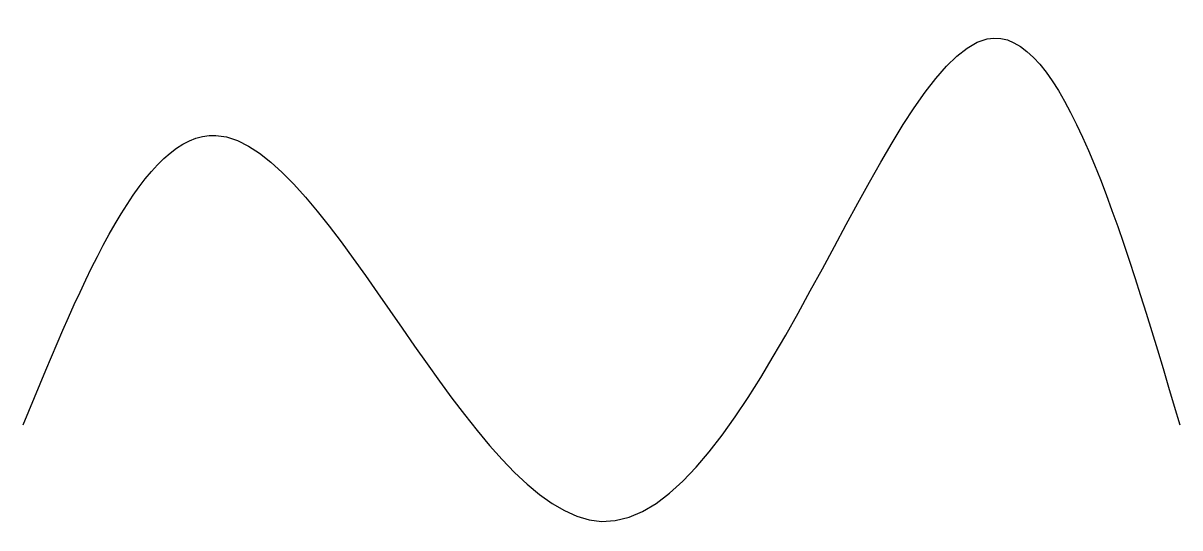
# Model space of a CAD drawing. Header units: metres. Extents: x 0 to 60, y -5.3 to 20.8.
import ezdxf

# ---------------------------------------------------------------- set-up
doc = ezdxf.new("R2010")
doc.units = ezdxf.units.M

msp = doc.modelspace()

# ---------------------------------------------------------------- linework, layer by layer
msp.add_spline([(0, 0), (10, 15), (30, -5), (50, 20), (60, 0)], degree=3)

doc.saveas('drawing.dxf')
